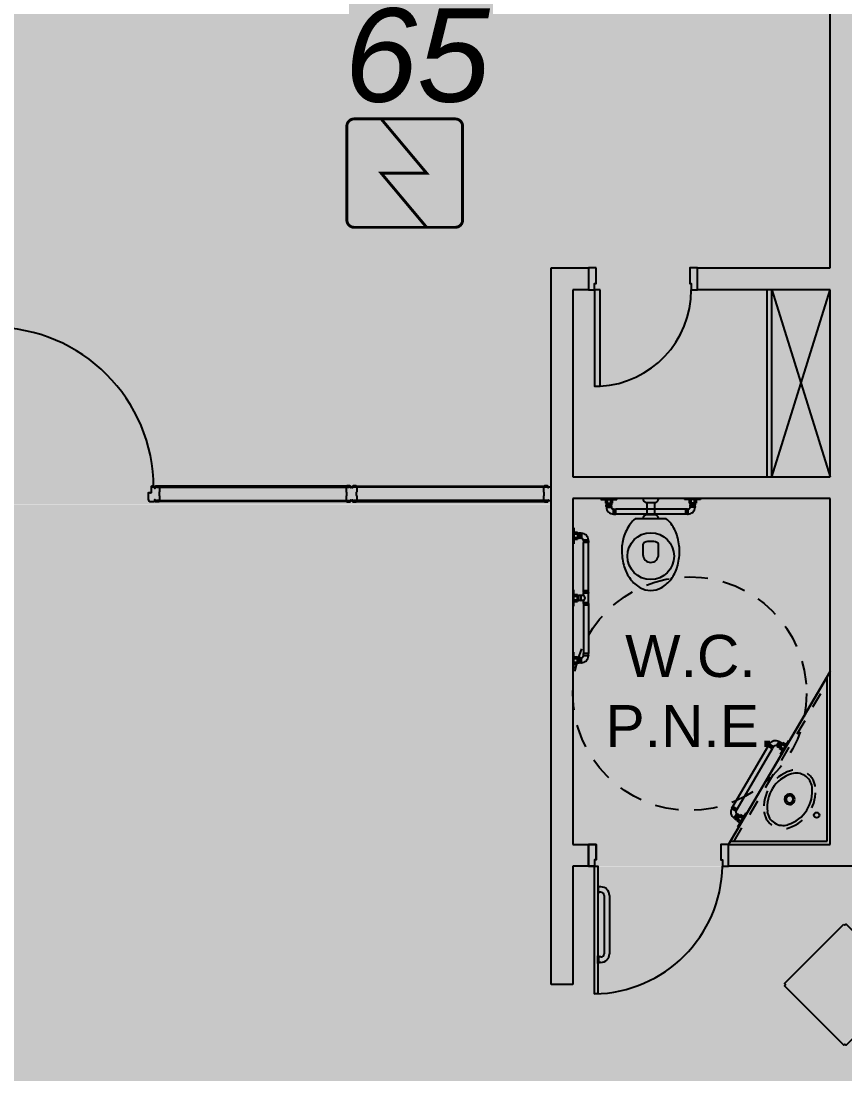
# Model space of a CAD drawing. Header units: metres. Extents: x -331 to 2982, y 362 to 2539.
# Drawn here: x 846.21 to 851.49, y 2226.24 to 2233 of the extents above; entities that cross this region are included whole.
import ezdxf

# ---------------------------------------------------------------- set-up
doc = ezdxf.new("R2010")
doc.units = ezdxf.units.M
doc.linetypes.add('DASHED', pattern=[0.75, 0.5, -0.25])
doc.layers.add('_corredores', color=251, linetype='Continuous', plot=False)
doc.layers.add('_salas', color=251, linetype='Continuous', plot=False)
for name, color, linetype in [('ALV', 251, 'Continuous'), ('CX', 251, 'Continuous'), ('DET. FUMAÇA', 1, 'Continuous'), ('Detector_antigo', 84, 'Continuous'), ('Est', 251, 'Continuous'), ('Mob', 251, 'Continuous'), ('Texto_Salas', 251, 'Continuous'), ('vid', 251, 'Continuous')]:
    doc.layers.add(name, color=color, linetype=linetype)
doc.styles.add('ARIAL', font='arial.ttf')
doc.styles.add('X3G_ENTITY_1416C41F', font='arial.ttf', dxfattribs={"height": 0.6})

# ---------------------------------------------------------------- blocks, each defined once
blk = doc.blocks.new('Detector de fumaça')
at = {"layer": 'DET. FUMAÇA', "linetype": 'Continuous', "lineweight": 15, "const_width": 0.0187}
blk.add_lwpolyline([(774.5995, 539.8158), (775.2491, 539.8158, -0.414214), (775.2958, 539.769), (775.2958, 539.1669, -0.414214), (775.2491, 539.1202), (774.5995, 539.1202, -0.414214), (774.5527, 539.1669), (774.5527, 539.769, -0.414214)], format="xyb", close=True, dxfattribs=at)
blk.add_lwpolyline([(774.773, 539.8158), (775.0645, 539.468), (774.773, 539.468), (775.0645, 539.1202)], dxfattribs=at)

msp = doc.modelspace()

# ---------------------------------------------------------------- hatches: boundary and pattern name
at = {"layer": '_corredores', "transparency": 33554508}
h = msp.add_hatch(color=256, dxfattribs=at)
h.dxf.hatch_style = 1
h.paths.add_polyline_path([(851.6107, 2224.5422), (870.3807, 2224.5422), (870.3807, 2226.378), (870.1907, 2226.378), (870.1907, 2226.575), (870.0047, 2226.7622), (866.3057, 2226.7629), (866.2901, 2226.7294), (866.1855, 2226.8115), (865.4241, 2227.5722), (863.9957, 2227.5722), (862.5673, 2227.5722), (861.7573, 2226.7629), (861.7217, 2226.7629), (861.7182, 2226.7621), (861.7047, 2226.7608), (861.6866, 2226.7608), (858.0924, 2226.7629), (857.7457, 2226.4163), (857.399, 2226.7629), (853.8058, 2226.7629), (853.7902, 2226.7294), (853.6855, 2226.8115), (852.9242, 2227.5722), (851.4957, 2227.5722), (849.7492, 2227.5722), (849.7492, 2226.8122), (849.6092, 2226.8122), (849.6092, 2229.8922), (844.8049, 2229.8922), (844.8049, 2226.8712), (844.8639, 2226.8122), (845.2457, 2227.1941), (845.6276, 2226.8122), (845.2457, 2226.4304), (844.8049, 2226.8712), (844.8049, 2226.7533), (844.8146, 2226.7629), (840.7083, 2226.7629), (840.3758, 2226.4304), (840.0432, 2226.7629), (836.4361, 2226.7629), (836.4205, 2226.7294), (836.3158, 2226.8115), (835.5545, 2227.5722), (834.126, 2227.5722), (832.6976, 2227.5722), (831.8877, 2226.7629), (831.8521, 2226.7629), (831.8485, 2226.7621), (831.835, 2226.7608), (831.817, 2226.7608), (828.2227, 2226.7629), (827.8761, 2226.4163), (827.5294, 2226.7629), (823.9356, 2226.7629), (823.92, 2226.7294), (823.8153, 2226.8115), (823.054, 2227.5722), (821.6255, 2227.5722), (820.1971, 2227.5722), (819.3872, 2226.7629), (819.3516, 2226.7629), (819.348, 2226.7621), (819.3345, 2226.7608), (819.3165, 2226.7608), (815.7223, 2226.7629), (815.3756, 2226.4163), (815.0289, 2226.7629), (811.4357, 2226.7629), (811.42, 2226.7294), (811.3154, 2226.8115), (810.554, 2227.5722), (809.1256, 2227.5722), (807.6972, 2227.5722), (806.8872, 2226.7629), (806.8517, 2226.7629), (806.8481, 2226.7621), (806.8346, 2226.7608), (806.8166, 2226.7608), (803.2223, 2226.7629), (802.8756, 2226.4163), (802.529, 2226.7629), (798.9357, 2226.7629), (798.92, 2226.7294), (798.8154, 2226.8115), (798.054, 2227.5722), (796.6256, 2227.5722), (795.1972, 2227.5722), (794.3872, 2226.7629), (794.3517, 2226.7629), (794.3481, 2226.7621), (794.3346, 2226.7608), (794.3166, 2226.7608), (790.7223, 2226.7629), (790.3756, 2226.4163), (790.029, 2226.7629), (786.4357, 2226.7629), (786.4201, 2226.7294), (786.3155, 2226.8115), (785.5541, 2227.5722), (784.1257, 2227.5722), (782.6973, 2227.5722), (781.8873, 2226.7629), (781.8517, 2226.7629), (781.8482, 2226.7621), (781.8347, 2226.7608), (781.8166, 2226.7608), (778.2224, 2226.7629), (777.8757, 2226.4163), (777.529, 2226.7629), (773.9358, 2226.7629), (773.9202, 2226.7294), (773.8155, 2226.8115), (773.0542, 2227.5722), (771.6257, 2227.5722), (770.1973, 2227.5722), (769.3874, 2226.763), (769.3518, 2226.7629), (769.3482, 2226.7621), (769.3347, 2226.7608), (769.3167, 2226.7608), (765.6167, 2226.7622), (765.4307, 2226.575), (765.4307, 2226.378), (765.2407, 2226.378), (765.2407, 2224.5422), (770.0857, 2224.5422), (770.0857, 2214.629), (770.2257, 2214.629), (770.2257, 2205.509), (767.3377, 2205.509), (767.3377, 2207.704), (766.2107, 2207.704), (766.2107, 2205.509), (751.1107, 2205.509), (751.1107, 2210.7407), (749.9107, 2210.7407), (749.9107, 2205.509), (746.0607, 2205.509), (746.0607, 2201.894), (748.4307, 2201.894), (748.4307, 2203.594), (748.0307, 2203.594), (748.0307, 2203.794), (754.4557, 2203.794), (754.4557, 2203.594), (754.1307, 2203.594), (754.1307, 2201.894), (754.4557, 2201.894), (754.4557, 2201.694), (754.4557, 2201.169), (757.9557, 2201.169), (757.9557, 2203.569), (757.9557, 2203.769), (768.0107, 2203.769), (768.0107, 2203.749), (768.8157, 2203.749), (768.8157, 2195.789), (767.9857, 2195.789), (767.9857, 2195.769), (762.3457, 2195.769), (761.0707, 2195.769), (761.0707, 2193.044), (754.1557, 2193.044), (752.4807, 2193.044), (752.4807, 2160.519), (752.4807, 2157.069), (754.0807, 2157.069), (754.0807, 2160.544), (753.9057, 2160.544), (753.9057, 2163.419), (754.1707, 2163.419), (754.1707, 2187.629), (760.8057, 2187.629), (760.8057, 2187.719), (773.0107, 2187.719), (775.8607, 2187.719), (782.7907, 2187.719), (782.7907, 2190.319), (775.8607, 2190.319), (772.9857, 2190.319), (772.9857, 2195.7895), (771.7557, 2195.789), (771.7557, 2203.744), (773.1207, 2203.744), (773.1207, 2203.829), (845.1407, 2203.829), (845.1407, 2195.819), (845.2607, 2195.819), (845.2607, 2190.319), (839.7607, 2190.319), (839.7607, 2188.494), (845.2607, 2188.494), (845.2607, 2187.569), (849.6607, 2187.569), (849.6607, 2185.094), (852.2607, 2185.094), (852.2607, 2183.894), (853.0607, 2183.894), (853.0607, 2176.889), (852.2607, 2176.889), (852.2607, 2175.254), (853.0607, 2175.254), (853.0607, 2168.394), (852.2607, 2168.394), (852.2607, 2166.994), (853.0607, 2166.994), (853.0607, 2159.489), (825.2607, 2159.489), (825.2607, 2158.669), (814.5607, 2158.669), (814.5607, 2159.469), (811.0307, 2159.469), (811.0307, 2158.069), (813.0807, 2158.069), (813.0807, 2157.769), (812.8807, 2157.769), (812.8807, 2156.869), (827.0807, 2156.869), (827.0807, 2158.069), (854.6607, 2158.069), (854.6607, 2183.8931), (855.7563, 2183.8931), (855.7563, 2184.6567), (854.6607, 2184.6567), (854.6607, 2186.7567), (855.7563, 2186.7567), (855.7563, 2187.519), (852.0107, 2187.519), (852.0107, 2187.719), (870.3207, 2187.719), (870.3207, 2195.769), (866.4107, 2195.769), (866.4107, 2195.7734), (852.4107, 2195.789), (852.4107, 2195.699), (852.4107, 2190.369), (849.5607, 2190.369), (849.5607, 2205.509), (845.0007, 2205.509), (845.0007, 2208.659), (849.5607, 2208.659), (849.5607, 2208.919), (849.5607, 2212.194), (852.2107, 2212.194), (852.2107, 2214.629), (851.6107, 2214.629)])
h.paths.add_polyline_path([(845.9311, 2221.6092), (845.4704, 2221.6092), (845.4704, 2222.0292), (843.9704, 2222.0292), (843.9704, 2221.6092), (843.9504, 2220.1092), (845.9304, 2220.1092), (845.9307, 2214.629), (846.0077, 2214.629), (846.0077, 2210.809), (843.8107, 2210.809), (843.8107, 2205.509), (835.0107, 2205.509), (835.0107, 2210.809), (833.8107, 2210.809), (833.8107, 2205.509), (825.0107, 2205.509), (825.0107, 2210.809), (823.8107, 2210.809), (823.8107, 2205.509), (815.0107, 2205.509), (815.0107, 2210.809), (813.8107, 2210.809), (813.8107, 2205.509), (805.0107, 2205.509), (805.0107, 2210.809), (803.8107, 2210.809), (803.8107, 2205.509), (795.0107, 2205.509), (795.0107, 2210.809), (793.8107, 2210.809), (793.8107, 2205.509), (785.0107, 2205.509), (785.0107, 2210.809), (783.8107, 2210.809), (783.8107, 2205.509), (775.0107, 2205.509), (775.0107, 2210.809), (773.9807, 2210.809), (773.9807, 2205.509), (773.1957, 2205.509), (773.1957, 2214.629), (773.1257, 2214.629), (773.1255, 2220.1092), (775.146, 2220.1092), (775.146, 2221.6092), (775.126, 2221.6092), (775.126, 2222.0292), (773.626, 2222.0292), (773.626, 2221.6092), (773.1657, 2221.6092), (773.1657, 2224.5422), (845.9307, 2224.5411)], flags=16)
h.paths.add_polyline_path([(851.4957, 2226.4304), (851.1139, 2226.8122), (851.4957, 2227.1941), (851.8776, 2226.8122)], flags=16)
h.paths.add_polyline_path([(834.5078, 2226.8122), (834.1259, 2226.4304), (833.7441, 2226.8122), (834.1259, 2227.1941)], flags=16)
h.paths.add_polyline_path([(863.6139, 2226.8122), (863.9957, 2227.1941), (864.3776, 2226.8122), (863.9957, 2226.4304)], flags=16)
h.paths.add_polyline_path([(822.0077, 2226.8122), (821.6259, 2226.4304), (821.244, 2226.8122), (821.6259, 2227.1941)], flags=16)
h.paths.add_polyline_path([(864.3888, 2190.5558), (864.5511, 2190.6336), (864.7117, 2190.3499), (866.0128, 2191.2481, -0.431733), (866.332, 2192.3907), (865.5977, 2193.7897), (865.2797, 2193.5894), (865.1721, 2193.7338, -2.788173)], flags=16)
h.paths.add_polyline_path([(809.5076, 2226.8122), (809.1257, 2226.4304), (808.7439, 2226.8122), (809.1257, 2227.1941)], flags=16)
h.paths.add_polyline_path([(797.0076, 2226.8122), (796.6257, 2226.4304), (796.2439, 2226.8122), (796.6257, 2227.1941)], flags=16)
h.paths.add_polyline_path([(784.5075, 2226.8122), (784.1256, 2226.4304), (783.7438, 2226.8122), (784.1256, 2227.1941)], flags=16)
h.paths.add_polyline_path([(772.0076, 2226.8122), (771.6257, 2226.4304), (771.2439, 2226.8122), (771.6257, 2227.1941)], flags=16)
h.paths.add_polyline_path([(767.5572, 2193.9219), (767.4098, 2193.8186), (767.2047, 2194.063), (766.3102, 2193.1685, -0.414214), (766.3102, 2192.3695), (767.2047, 2191.475), (767.4098, 2191.7194), (767.5572, 2191.6161, -3.171595)], flags=16)
at = {"layer": '_salas', "transparency": 33554559}
h = msp.add_hatch(color=256, dxfattribs=at)
h.dxf.hatch_style = 1
h.paths.add_polyline_path([(870.379, 2237.7293), (851.629, 2237.7293), (851.629, 2239.2843), (851.299, 2239.2843), (851.299, 2237.7293), (840.564, 2237.7293), (840.564, 2239.2843), (840.234, 2239.2843), (840.234, 2237.7293), (765.239, 2237.7293), (765.239, 2226.3801), (765.429, 2226.3801), (765.429, 2226.5771), (765.615, 2226.7643), (769.3501, 2226.765), (769.3826, 2226.773), (769.4342, 2226.8136), (770.1916, 2227.5703), (770.2047, 2227.5834), (770.229, 2227.5743), (771.624, 2227.5743), (773.0191, 2227.5743), (773.0434, 2227.5834), (773.0565, 2227.5703), (773.8138, 2226.8136), (773.8655, 2226.773), (773.898, 2226.765), (777.5273, 2226.765), (777.8669, 2226.4254), (777.874, 2226.4325), (778.2207, 2226.765), (781.85, 2226.765), (781.8825, 2226.773), (781.9342, 2226.8136), (782.6915, 2227.5703), (782.7046, 2227.5834), (782.7289, 2227.5743), (784.124, 2227.5743), (785.519, 2227.5743), (785.5433, 2227.5834), (785.5564, 2227.5703), (786.3138, 2226.8136), (786.3654, 2226.773), (786.3979, 2226.765), (790.0273, 2226.765), (790.3669, 2226.4254), (790.3739, 2226.4325), (790.7206, 2226.765), (794.3499, 2226.765), (794.3824, 2226.773), (794.4341, 2226.8136), (795.1914, 2227.5703), (795.2045, 2227.5834), (795.2289, 2227.5743), (796.6239, 2227.5743), (798.0189, 2227.5743), (798.0433, 2227.5834), (798.0564, 2227.5703), (798.8137, 2226.8136), (798.8654, 2226.773), (798.8979, 2226.765), (802.5273, 2226.765), (802.8669, 2226.4254), (802.8739, 2226.4325), (803.2206, 2226.765), (806.8499, 2226.765), (806.8824, 2226.773), (806.9341, 2226.8136), (807.6914, 2227.5703), (807.7045, 2227.5834), (807.7289, 2227.5743), (809.1239, 2227.5743), (810.5189, 2227.5743), (810.5433, 2227.5834), (810.5564, 2227.5703), (811.3137, 2226.8136), (811.3654, 2226.773), (811.3979, 2226.765), (815.0272, 2226.765), (815.3668, 2226.4254), (815.3739, 2226.4325), (815.7205, 2226.765), (819.3499, 2226.765), (819.3824, 2226.773), (819.434, 2226.8136), (820.1914, 2227.5703), (820.2045, 2227.5834), (820.2288, 2227.5743), (821.6238, 2227.5743), (823.0189, 2227.5743), (823.0432, 2227.5834), (823.0563, 2227.5703), (823.8136, 2226.8136), (823.8653, 2226.773), (823.8978, 2226.765), (827.5277, 2226.765), (827.8673, 2226.4254), (827.8743, 2226.4325), (828.221, 2226.765), (831.8504, 2226.765), (831.8828, 2226.773), (831.9345, 2226.8136), (832.6919, 2227.5703), (832.7049, 2227.5834), (832.7293, 2227.5743), (834.1243, 2227.5743), (835.5193, 2227.5743), (835.5437, 2227.5834), (835.5568, 2227.5703), (836.3141, 2226.8136), (836.3658, 2226.773), (836.3983, 2226.765), (840.0415, 2226.765), (840.3741, 2226.4325), (840.7066, 2226.765), (844.8032, 2226.765), (844.8032, 2229.8943), (849.6075, 2229.8943), (849.6075, 2226.8143), (849.7475, 2226.8143), (849.7475, 2227.5743), (851.494, 2227.5743), (852.8891, 2227.5743), (852.9134, 2227.5834), (852.9265, 2227.5703), (853.6838, 2226.8136), (853.7355, 2226.773), (853.768, 2226.765), (857.3973, 2226.765), (857.7369, 2226.4254), (857.744, 2226.4325), (858.0907, 2226.765), (861.72, 2226.765), (861.7525, 2226.773), (861.8042, 2226.8136), (862.5615, 2227.5703), (862.5746, 2227.5834), (862.5989, 2227.5743), (863.994, 2227.5743), (865.389, 2227.5743), (865.4133, 2227.5834), (865.4264, 2227.5703), (866.1838, 2226.8136), (866.2354, 2226.773), (866.2679, 2226.765), (870.003, 2226.7643), (870.189, 2226.5771), (870.189, 2226.3801), (870.379, 2226.3801)])
h = msp.add_hatch(color=256, dxfattribs=at)
h.dxf.hatch_style = 1
h.paths.add_polyline_path([(834.1242, 2227.1962), (833.7424, 2226.8143), (834.1242, 2226.4325), (834.506, 2226.8143)])
h.paths.add_polyline_path([(845.6258, 2226.8143), (845.244, 2227.1962), (844.8622, 2226.8143), (845.244, 2226.4325)])
h.paths.add_polyline_path([(851.8758, 2226.8143), (851.494, 2227.1962), (851.1122, 2226.8143), (851.494, 2226.4325)])
h.paths.add_polyline_path([(864.3758, 2226.8143), (863.994, 2227.1962), (863.6122, 2226.8143), (863.994, 2226.4325)])

# ---------------------------------------------------------------- linework, layer by layer
at = {"layer": 'ALV', "color": 251}
for p, q in [((851.399, 2231.4143), (851.399, 2235.1133)), ((849.6075, 2226.8143), (849.6075, 2231.4143)), ((849.6075, 2231.4143), (849.6075, 2231.4143)), ((849.6075, 2231.4143), (849.8475, 2231.4143)), ((849.8475, 2231.4143), (849.8475, 2231.2743)), ((850.5475, 2231.2743), (850.5475, 2231.4143)), ((850.5475, 2231.4143), (851.399, 2231.4143)), ((849.8475, 2231.2743), (849.7475, 2231.2743)), ((849.7475, 2231.2743), (849.7475, 2230.0743)), ((851.399, 2231.2743), (850.5475, 2231.2743)), ((851.399, 2230.0743), (851.399, 2231.2743)), ((849.7475, 2230.0743), (851.399, 2230.0743)), ((851.399, 2229.9343), (849.7475, 2229.9343)), ((849.7475, 2229.9343), (849.7475, 2227.7143)), ((851.399, 2227.7143), (851.399, 2229.9343)), ((849.7475, 2227.7143), (849.8475, 2227.7143)), ((849.8475, 2227.7143), (849.8475, 2227.5743)), ((850.7475, 2227.5743), (850.7475, 2227.7143)), ((850.7475, 2227.7143), (851.399, 2227.7143)), ((849.8475, 2227.5743), (849.7475, 2227.5743)), ((849.7475, 2227.5743), (849.7475, 2226.8143)), ((851.589, 2227.5743), (850.7475, 2227.5743)), ((849.7475, 2226.8143), (849.6075, 2226.8143))]:
    msp.add_line(p, q, dxfattribs=at)
at = {"layer": 'CX', "color": 251}
for p, q in [((850.994, 2230.0743), (850.994, 2231.2743)), ((851.024, 2230.0743), (851.024, 2231.2743)), ((849.9275, 2227.4418), (849.9125, 2227.4418)), ((849.9275, 2227.4068), (849.9125, 2227.4068)), ((849.9475, 2227.3868), (849.9475, 2227.0118)), ((849.9825, 2227.3868), (849.9825, 2227.0118)), ((849.9275, 2226.9918), (849.9125, 2226.9918)), ((849.9275, 2226.9568), (849.9125, 2226.9568))]:
    msp.add_line(p, q, dxfattribs=at)
for points in [[(849.8975, 2231.4143), (849.8475, 2231.4143), (849.8475, 2231.2743), (849.8875, 2231.2743), (849.8875, 2231.3143), (849.8975, 2231.3143)], [(850.5475, 2231.4143), (850.4975, 2231.4143), (850.4975, 2231.3143), (850.5075, 2231.3143), (850.5075, 2231.2743), (850.5475, 2231.2743)], [(849.9225, 2231.2743), (849.8875, 2231.2743), (849.8875, 2230.6553), (849.9225, 2230.6553)], [(849.8475, 2227.7143), (849.8975, 2227.7143), (849.8975, 2227.6143), (849.8875, 2227.6143), (849.8875, 2227.5743), (849.8475, 2227.5743)], [(850.7475, 2227.7143), (850.6975, 2227.7143), (850.6975, 2227.6143), (850.7075, 2227.6143), (850.7075, 2227.5743), (850.7475, 2227.5743)], [(849.8875, 2227.5743), (849.9075, 2227.5743), (849.9075, 2226.7543), (849.8875, 2226.7543)], [(849.9125, 2227.4493), (849.9075, 2227.4493), (849.9075, 2227.3993), (849.9125, 2227.3993)], [(849.9125, 2226.9493), (849.9075, 2226.9493), (849.9075, 2226.9993), (849.9125, 2226.9993)]]:
    msp.add_lwpolyline(points, close=True, dxfattribs=at)
for points in [[(847.0647, 2229.92), (847.0647, 2229.9275), (847.0634, 2229.9275), (847.0634, 2229.918, -0.422579), (847.0587, 2229.9129), (847.0402, 2229.9129, -0.414214), (847.0236, 2229.9294), (847.0236, 2229.9709, -0.414214), (847.0256, 2229.9729), (847.0331, 2229.9729), (847.0316, 2229.9706), (847.0376, 2229.9706), (847.0361, 2229.9729), (847.0436, 2229.9729), (847.0436, 2230.0129, -0.414214), (847.0456, 2230.0149), (847.0584, 2230.0149, -0.414214), (847.0634, 2230.01), (847.0634, 2229.9995), (847.0647, 2229.9995), (847.0647, 2230.0087, -0.439162), (847.0707, 2230.0153), (847.0887, 2230.0153, -0.414214), (847.0897, 2230.0143), (847.0897, 2230.0138), (847.0747, 2230.0138), (847.0747, 2230.0065), (847.0895, 2230.0065, -0.322891), (847.0952, 2230.0013), (847.0952, 2229.981, -0.13729), (847.0944, 2229.9784), (847.0929, 2229.9758, 0.13729), (847.0921, 2229.9732), (847.0921, 2229.9643), (847.0921, 2229.9555, 0.13729), (847.0929, 2229.9529), (847.0944, 2229.9503, -0.13729), (847.0952, 2229.9477), (847.0952, 2229.9273, -0.322891), (847.0895, 2229.9221), (847.0747, 2229.9221), (847.0747, 2229.9148), (847.0897, 2229.9148), (847.0897, 2229.9143, -0.414214), (847.0887, 2229.9133), (847.0707, 2229.9133, -0.439162)], [(848.3291, 2230.0063), (848.3251, 2230.0063, 0.414214), (848.3221, 2230.0033), (848.3221, 2230.0087, 0.439162), (848.3161, 2230.0153), (848.2981, 2230.0153, 0.414214), (848.2971, 2230.0143), (848.2971, 2230.0138), (848.3121, 2230.0138), (848.3121, 2230.0065), (848.2973, 2230.0065, 0.322891), (848.2916, 2230.0013), (848.2916, 2229.981, 0.13729), (848.2923, 2229.9784), (848.2939, 2229.9758, -0.13729), (848.2946, 2229.9732), (848.2946, 2229.9643), (848.2946, 2229.9555, -0.13729), (848.2939, 2229.9529), (848.2923, 2229.9503, 0.13729), (848.2916, 2229.9477), (848.2916, 2229.9273, 0.322891), (848.2973, 2229.9221), (848.3121, 2229.9221), (848.3121, 2229.9148), (848.2971, 2229.9148), (848.2971, 2229.9143, 0.414214), (848.2981, 2229.9133), (848.3161, 2229.9133, 0.439162), (848.3221, 2229.92), (848.3221, 2229.9253, 0.414214), (848.3251, 2229.9223), (848.3291, 2229.9223, 0.414214), (848.3321, 2229.9253), (848.3321, 2229.92, 0.439162), (848.3381, 2229.9133), (848.3561, 2229.9133, 0.414214), (848.3571, 2229.9143), (848.3571, 2229.9148), (848.3421, 2229.9148), (848.3421, 2229.9221), (848.3569, 2229.9221, 0.322891), (848.3626, 2229.9273), (848.3626, 2229.9477, 0.13729), (848.3618, 2229.9503), (848.3603, 2229.9529, -0.13729), (848.3595, 2229.9555), (848.3595, 2229.9643), (848.3595, 2229.9732, -0.13729), (848.3603, 2229.9758), (848.3618, 2229.9784, 0.13729), (848.3626, 2229.981), (848.3626, 2230.0013, 0.322891), (848.3569, 2230.0065), (848.3421, 2230.0065), (848.3421, 2230.0138), (848.3571, 2230.0138), (848.3571, 2230.0143, 0.414214), (848.3561, 2230.0153), (848.3381, 2230.0153, 0.439162), (848.3321, 2230.0087), (848.3321, 2230.0033, 0.414214)], [(849.6075, 2230.0063), (849.5925, 2230.0063, 0.414214), (849.5895, 2230.0033), (849.5895, 2230.0087, 0.439162), (849.5835, 2230.0153), (849.5655, 2230.0153, 0.414214), (849.5645, 2230.0143), (849.5645, 2230.0138), (849.5795, 2230.0138), (849.5795, 2230.0065), (849.5647, 2230.0065, 0.322891), (849.559, 2230.0013), (849.559, 2229.981, 0.13729), (849.5597, 2229.9784), (849.5613, 2229.9758, -0.13729), (849.5621, 2229.9732), (849.5621, 2229.9643), (849.5621, 2229.9555, -0.13729), (849.5613, 2229.9529), (849.5597, 2229.9503, 0.13729), (849.559, 2229.9477), (849.559, 2229.9273, 0.322891), (849.5647, 2229.9221), (849.5795, 2229.9221), (849.5795, 2229.9148), (849.5645, 2229.9148), (849.5645, 2229.9143, 0.414214), (849.5655, 2229.9133), (849.5835, 2229.9133, 0.439162), (849.5895, 2229.92), (849.5895, 2229.9253, 0.414214), (849.5925, 2229.9223), (849.6075, 2229.9223)]]:
    msp.add_lwpolyline(points, format="xyb", close=True, dxfattribs=at)
msp.add_lwpolyline([(849.8975, 2227.6143), (849.8975, 2227.7143), (849.8475, 2227.7143), (849.8475, 2227.5743), (849.8875, 2227.5743)], dxfattribs=at)
for centre, radius, start, end in [((849.8875, 2231.2743), 0.62, 273.23616, 0), ((846.0266, 2230.0026), 1.03, 0, 90), ((849.8715, 2227.5903), 0.8361, 271.09311, 358.90689), ((849.9275, 2227.3868), 0.055, 0, 90), ((849.9275, 2227.3868), 0.02, 0, 90), ((849.9275, 2227.0118), 0.055, 270, 0), ((849.9275, 2227.0118), 0.02, 270, 0)]:
    msp.add_arc(centre, radius, start, end, dxfattribs=at)
at = {"layer": 'Est', "color": 251}
msp.add_lwpolyline([(851.4869, 2227.2032), (851.494, 2227.1962), (851.5011, 2227.2032), (851.8829, 2226.8214), (851.8758, 2226.8143), (851.8829, 2226.8073), (851.5011, 2226.4254), (851.494, 2226.4325), (851.4869, 2226.4254), (851.1051, 2226.8073), (851.1122, 2226.8143), (851.1051, 2226.8214)], close=True, dxfattribs=at)
at = {"layer": 'Mob', "color": 251}
for p, q in [((851.024, 2230.0743), (851.399, 2231.2743)), ((851.024, 2231.2743), (851.399, 2230.0743)), ((849.9272, 2229.9343), (849.9272, 2229.9283)), ((849.9272, 2229.9283), (850.0302, 2229.9283)), ((849.9568, 2229.9283), (849.9568, 2229.9043)), ((849.9678, 2229.9283), (849.9678, 2229.9043)), ((849.9896, 2229.9283), (849.9896, 2229.9043)), ((850.0006, 2229.9283), (850.0006, 2229.9043)), ((850.0302, 2229.9343), (850.0302, 2229.9283)), ((850.4648, 2229.9343), (850.4648, 2229.9283)), ((850.5678, 2229.9283), (850.4648, 2229.9283)), ((850.4944, 2229.9283), (850.4944, 2229.9043)), ((850.5054, 2229.9283), (850.5054, 2229.9043)), ((850.5272, 2229.9283), (850.5272, 2229.9043)), ((850.5382, 2229.9283), (850.5382, 2229.9043)), ((850.5678, 2229.9343), (850.5678, 2229.9283)), ((849.9568, 2229.9043), (850.0006, 2229.9043)), ((849.9621, 2229.8823), (849.9621, 2229.8943)), ((849.9621, 2229.8943), (849.9952, 2229.8943)), ((849.9621, 2229.8823), (849.9628, 2229.8798)), ((849.9952, 2229.8823), (849.9621, 2229.8823)), ((849.9628, 2229.9043), (849.9628, 2229.8943)), ((849.9628, 2229.8798), (849.9946, 2229.8798)), ((849.9946, 2229.9043), (849.9946, 2229.8943)), ((849.9952, 2229.8823), (849.9946, 2229.8798)), ((849.9952, 2229.8823), (849.9952, 2229.8943)), ((850.0107, 2229.8669), (850.0081, 2229.8662)), ((850.0081, 2229.8344), (850.0081, 2229.8662)), ((850.0107, 2229.8669), (850.0227, 2229.8669)), ((850.0107, 2229.8669), (850.0107, 2229.8338)), ((850.0227, 2229.8338), (850.0227, 2229.8669)), ((850.4723, 2229.8662), (850.0227, 2229.8662)), ((850.2225, 2229.9093), (850.2225, 2229.8293)), ((850.2725, 2229.9093), (850.2725, 2229.8293)), ((850.4843, 2229.8669), (850.4723, 2229.8669)), ((850.4723, 2229.8338), (850.4723, 2229.8669)), ((850.4843, 2229.8669), (850.4869, 2229.8662)), ((850.4843, 2229.8669), (850.4843, 2229.8338)), ((850.4869, 2229.8344), (850.4869, 2229.8662)), ((850.5382, 2229.9043), (850.4944, 2229.9043)), ((850.5329, 2229.8943), (850.4998, 2229.8943)), ((850.4998, 2229.8823), (850.4998, 2229.8943)), ((850.4998, 2229.8823), (850.5004, 2229.8798)), ((850.4998, 2229.8823), (850.5329, 2229.8823)), ((850.5322, 2229.8798), (850.5004, 2229.8798)), ((850.5005, 2229.9043), (850.5005, 2229.8943)), ((850.5322, 2229.9043), (850.5322, 2229.8943)), ((850.5329, 2229.8823), (850.5322, 2229.8798)), ((850.5329, 2229.8823), (850.5329, 2229.8943)), ((850.0107, 2229.8338), (850.0081, 2229.8344)), ((850.0107, 2229.8338), (850.0227, 2229.8338)), ((850.4723, 2229.8344), (850.0227, 2229.8344)), ((850.4843, 2229.8338), (850.4723, 2229.8338)), ((850.4843, 2229.8338), (850.4869, 2229.8344)), ((849.7475, 2229.7473), (849.7535, 2229.7473)), ((849.7535, 2229.7473), (849.7535, 2229.6443)), ((849.7535, 2229.7177), (849.7775, 2229.7177)), ((849.7775, 2229.7177), (849.7775, 2229.6739)), ((849.7535, 2229.7068), (849.7775, 2229.7068)), ((849.7535, 2229.6849), (849.7775, 2229.6849)), ((849.7535, 2229.6739), (849.7775, 2229.6739)), ((849.7775, 2229.7117), (849.7875, 2229.7117)), ((849.7775, 2229.68), (849.7875, 2229.68)), ((849.7875, 2229.7124), (849.7875, 2229.6793)), ((849.7995, 2229.7124), (849.7875, 2229.7124)), ((849.7995, 2229.6793), (849.7875, 2229.6793)), ((849.7995, 2229.7124), (849.8021, 2229.7117)), ((849.7995, 2229.6793), (849.7995, 2229.7124)), ((849.7995, 2229.6793), (849.8021, 2229.68)), ((849.8021, 2229.7117), (849.8021, 2229.68)), ((849.815, 2229.6638), (849.8156, 2229.6664)), ((849.815, 2229.6638), (849.815, 2229.6518)), ((849.815, 2229.6638), (849.8481, 2229.6638)), ((849.8481, 2229.6518), (849.815, 2229.6518)), ((849.8474, 2229.6664), (849.8156, 2229.6664)), ((849.8156, 2229.3423), (849.8156, 2229.6518)), ((849.8481, 2229.6638), (849.8474, 2229.6664)), ((849.8474, 2229.3423), (849.8474, 2229.6518)), ((849.8481, 2229.6638), (849.8481, 2229.6518)), ((849.7475, 2229.6443), (849.7535, 2229.6443)), ((849.7475, 2229.3473), (849.7535, 2229.3473)), ((849.7535, 2229.2443), (849.7535, 2229.3473)), ((849.7535, 2229.3177), (849.7775, 2229.3177)), ((849.7775, 2229.2739), (849.7775, 2229.3177)), ((849.7775, 2229.3117), (849.7865, 2229.3117)), ((849.7865, 2229.2793), (849.7865, 2229.3124)), ((849.7985, 2229.3124), (849.7865, 2229.3124)), ((849.7985, 2229.3124), (849.7985, 2229.2793)), ((849.7985, 2229.3124), (849.801, 2229.3117)), ((849.8156, 2229.3117), (849.801, 2229.3117)), ((849.801, 2229.2799), (849.801, 2229.3117)), ((849.8149, 2229.3303), (849.8149, 2229.3423)), ((849.8481, 2229.3423), (849.8149, 2229.3423)), ((849.8149, 2229.3303), (849.8156, 2229.3278)), ((849.8149, 2229.3303), (849.8481, 2229.3303)), ((849.8156, 2229.3117), (849.8156, 2229.3278)), ((849.8474, 2229.3278), (849.8156, 2229.3278)), ((849.848, 2229.3303), (849.8474, 2229.3278)), ((849.8474, 2229.2639), (849.8474, 2229.3278)), ((849.8481, 2229.3303), (849.8481, 2229.3423)), ((849.7475, 2229.2443), (849.7535, 2229.2443)), ((849.7535, 2229.3068), (849.7775, 2229.3068)), ((849.7535, 2229.2849), (849.7775, 2229.2849)), ((849.7535, 2229.2739), (849.7775, 2229.2739)), ((849.7775, 2229.28), (849.7865, 2229.28)), ((849.7985, 2229.2793), (849.7865, 2229.2793)), ((849.7985, 2229.2793), (849.801, 2229.2799)), ((849.8156, 2229.2799), (849.801, 2229.2799)), ((849.8149, 2229.2613), (849.8156, 2229.2639)), ((849.8149, 2229.2613), (849.8149, 2229.2493)), ((849.8149, 2229.2613), (849.8481, 2229.2613)), ((849.8481, 2229.2493), (849.8149, 2229.2493)), ((849.8156, 2229.2639), (849.8156, 2229.2799)), ((849.8474, 2229.2639), (849.8156, 2229.2639)), ((849.8156, 2229.2493), (849.8156, 2228.9398)), ((849.8481, 2229.2613), (849.8474, 2229.2639)), ((849.8474, 2229.2493), (849.8474, 2228.9398)), ((849.8481, 2229.2613), (849.8481, 2229.2493)), ((849.7475, 2228.9473), (849.7535, 2228.9473)), ((849.7535, 2228.8443), (849.7535, 2228.9473)), ((849.7535, 2228.9177), (849.7775, 2228.9177)), ((849.7535, 2228.9068), (849.7775, 2228.9068)), ((849.7775, 2228.8739), (849.7775, 2228.9177)), ((849.7775, 2228.9117), (849.7875, 2228.9117)), ((849.7995, 2228.9124), (849.7875, 2228.9124)), ((849.7875, 2228.8793), (849.7875, 2228.9124)), ((849.7995, 2228.9124), (849.8021, 2228.9117)), ((849.7995, 2228.9124), (849.7995, 2228.8793)), ((849.8021, 2228.8799), (849.8021, 2228.9117)), ((849.815, 2228.9278), (849.815, 2228.9398)), ((849.8481, 2228.9398), (849.815, 2228.9398)), ((849.815, 2228.9278), (849.8156, 2228.9253)), ((849.815, 2228.9278), (849.8481, 2228.9278)), ((849.8474, 2228.9253), (849.8156, 2228.9253)), ((849.8481, 2228.9278), (849.8474, 2228.9253)), ((849.8481, 2228.9278), (849.8481, 2228.9398)), ((849.7475, 2228.8443), (849.7535, 2228.8443)), ((849.7535, 2228.8849), (849.7775, 2228.8849)), ((849.7535, 2228.8739), (849.7775, 2228.8739)), ((849.7775, 2228.8799), (849.7875, 2228.8799)), ((849.7995, 2228.8793), (849.7875, 2228.8793)), ((849.7995, 2228.8793), (849.8021, 2228.8799)), ((850.7475, 2227.7143), (851.399, 2228.8243)), ((851.399, 2228.8243), (850.7475, 2227.7143)), ((851.379, 2228.7902), (850.7592, 2227.7343)), ((851.379, 2227.7343), (851.379, 2228.7902)), ((851.0714, 2228.3739), (851.0553, 2228.3465)), ((851.0572, 2228.3447), (851.0739, 2228.3732)), ((851.0843, 2228.3671), (851.0675, 2228.3386)), ((851.0739, 2228.3732), (851.0714, 2228.3739)), ((851.0956, 2228.3666), (851.0734, 2228.3289)), ((851.0739, 2228.3732), (851.0843, 2228.3671)), ((851.1313, 2228.38), (851.0791, 2228.2912)), ((851.0925, 2228.3615), (851.0839, 2228.3665)), ((851.1163, 2228.3545), (851.0956, 2228.3666)), ((851.1365, 2228.377), (851.1313, 2228.38)), ((850.7744, 2227.9574), (851.002, 2228.3452)), ((850.8018, 2227.9414), (851.0294, 2228.3291)), ((851.0075, 2228.3559), (851.0014, 2228.3456)), ((851.0014, 2228.3456), (851.0299, 2228.3288)), ((851.0075, 2228.3559), (851.0093, 2228.3578)), ((851.036, 2228.3391), (851.0075, 2228.3559)), ((851.0093, 2228.3578), (851.0367, 2228.3417)), ((851.036, 2228.3391), (851.0299, 2228.3288)), ((851.036, 2228.3391), (851.0367, 2228.3417)), ((851.0572, 2228.3447), (851.0553, 2228.3465)), ((851.0572, 2228.3447), (851.0675, 2228.3386)), ((851.0765, 2228.3341), (851.0678, 2228.3392)), ((851.0941, 2228.3168), (851.0734, 2228.3289)), ((851.0997, 2228.3262), (851.079, 2228.3383)), ((851.1107, 2228.3451), (851.09, 2228.3572)), ((851.0843, 2228.2882), (851.0791, 2228.2912)), ((850.7677, 2227.9474), (850.7738, 2227.9578)), ((850.7738, 2227.9578), (850.8023, 2227.941)), ((850.7677, 2227.9474), (850.767, 2227.9449)), ((850.767, 2227.9449), (850.7944, 2227.9288)), ((850.7963, 2227.9307), (850.7677, 2227.9474)), ((850.7832, 2227.8829), (850.7992, 2227.9102)), ((850.8018, 2227.9095), (850.785, 2227.881)), ((850.7963, 2227.9307), (850.7944, 2227.9288)), ((850.7954, 2227.8749), (850.8121, 2227.9035)), ((850.7963, 2227.9307), (850.8023, 2227.941)), ((850.8018, 2227.9095), (850.7992, 2227.9102)), ((850.8013, 2227.8653), (850.8235, 2227.903)), ((850.8018, 2227.9095), (850.8121, 2227.9035)), ((850.807, 2227.8276), (850.8591, 2227.9164)), ((850.8204, 2227.8978), (850.8118, 2227.9029)), ((850.8386, 2227.8814), (850.8179, 2227.8936)), ((850.8441, 2227.8908), (850.8235, 2227.903)), ((850.8643, 2227.9134), (850.8591, 2227.9164)), ((850.785, 2227.881), (850.7832, 2227.8829)), ((850.785, 2227.881), (850.7954, 2227.8749)), ((850.8043, 2227.8704), (850.7957, 2227.8755)), ((850.822, 2227.8531), (850.8013, 2227.8653)), ((850.8275, 2227.8625), (850.8068, 2227.8747)), ((850.8122, 2227.8245), (850.807, 2227.8276)), ((850.7592, 2227.7343), (851.379, 2227.7343))]:
    msp.add_line(p, q, dxfattribs=at)
at = {"layer": 'Mob', "color": 251, "linetype": 'DASHED', "ltscale": 0.05}
msp.add_line((850.7824, 2227.7343), (851.379, 2228.7507), dxfattribs=at)
at = {"layer": 'Mob', "color": 251}
for points in [[(850.1975, 2229.9343, 0.414214), (850.2225, 2229.9093), (850.2725, 2229.9093, 0.414483), (850.2975, 2229.9343)], [(850.2975, 2229.8043, 0.414483), (850.2725, 2229.8293), (850.2225, 2229.8293, 0.414214), (850.1975, 2229.8043)]]:
    msp.add_lwpolyline(points, format="xyb", dxfattribs=at)
for points in [[(850.3473, 2229.8043), (850.1477, 2229.8043, 0.056984), (850.1167, 2229.7711, 0.085116), (850.0732, 2229.6849, 0.090221), (850.0625, 2229.5943, 0.074494), (850.0773, 2229.4956, 0.085116), (850.1167, 2229.4175, 0.106255), (850.1798, 2229.362, 0.128271), (850.2475, 2229.3443, 0.128271), (850.3152, 2229.362, 0.106255), (850.3783, 2229.4175, 0.085116), (850.4177, 2229.4956, 0.074494), (850.4325, 2229.5943, 0.074494), (850.4177, 2229.693, 0.085116), (850.3783, 2229.7711, 0.056984)], [(850.2975, 2229.6389, 0.326276), (850.2871, 2229.6532, 0.155871), (850.2079, 2229.6532, 0.326276), (850.1975, 2229.6389), (850.1975, 2229.5743, 1), (850.2975, 2229.5743)]]:
    msp.add_lwpolyline(points, format="xyb", close=True, dxfattribs=at)
for centre, radius in [((850.2475, 2229.5643), 0.15), ((851.3129, 2227.902), 0.0175)]:
    msp.add_circle(centre, radius, dxfattribs=at)
at = {"layer": 'Mob', "color": 251, "linetype": 'DASHED', "ltscale": 0.3}
msp.add_circle((850.4975, 2228.6823), 0.75, dxfattribs=at)
at = {"layer": 'Mob', "color": 251}
for centre, radius, start, end in [((850.0081, 2229.8798), 0.0453, 179.99797, 270.00203), ((850.0081, 2229.8798), 0.0136, 179.52632, 270), ((850.4869, 2229.8798), 0.0136, 270, 0.47368), ((850.4869, 2229.8798), 0.0453, 269.99797, 0.00203), ((849.8021, 2229.6664), 0.0136, 0, 90.47368), ((849.8021, 2229.6664), 0.0453, 359.99797, 90.00203), ((849.809, 2229.2958), 0.0172, 292.61986, 67.38014), ((849.8021, 2228.9253), 0.0136, 269.52632, 0), ((849.8021, 2228.9253), 0.0453, 269.99797, 0.00203), ((851.0484, 2228.3348), 0.0453, 59.58772, 149.59177), ((851.0484, 2228.3348), 0.0136, 59.11606, 149.58974), ((851.2196, 2227.9526), 0.2253, 107.89938, 186.88668), ((851.1817, 2228.0703), 0.1017, 6.93595, 107.94909), ((851.1392, 2228.004), 0.0336, 357.39832, 237.3987), ((851.1392, 2228.004), 0.0227, 327.3987, 147.3987), ((851.0589, 2228.0554), 0.2254, 287.905, 6.9318), ((851.1392, 2228.004), 0.0227, 147.3987, 327.3987), ((851.1392, 2228.004), 0.0336, 237.3987, 357.39832), ((850.8061, 2227.922), 0.0453, 149.58772, 239.59177), ((850.8061, 2227.922), 0.0136, 149.58974, 240.06343), ((851.0968, 2227.9376), 0.1017, 186.80203, 287.96997)]:
    msp.add_arc(centre, radius, start, end, dxfattribs=at)
at = {"layer": 'Mob', "color": 251, "linetype": 'DASHED', "ltscale": 0.05}
for centre, radius, start, end in [((851.2196, 2227.9526), 0.2465, 107.90504, 186.89242), ((851.1817, 2228.0703), 0.1229, 6.93389, 107.94674), ((851.0589, 2228.0554), 0.2465, 287.90498, 6.9338), ((851.0968, 2227.9376), 0.1228, 186.82719, 287.97015)]:
    msp.add_arc(centre, radius, start, end, dxfattribs=at)
at = {"layer": 'vid', "color": 251}
for p, q in [((848.3121, 2230.0138), (847.0746, 2230.0138)), ((847.0746, 2230.0078), (848.3121, 2230.0078)), ((848.3421, 2230.0138), (849.5795, 2230.0138)), ((849.5795, 2230.0078), (848.3421, 2230.0078)), ((849.5795, 2230.0138), (849.5795, 2230.0078)), ((847.0746, 2229.9208), (848.3121, 2229.9208)), ((849.5795, 2229.9208), (848.3421, 2229.9208)), ((849.5795, 2229.9148), (849.5795, 2229.9208)), ((848.3121, 2229.9148), (847.0746, 2229.9148)), ((848.3421, 2229.9148), (849.5795, 2229.9148))]:
    msp.add_line(p, q, dxfattribs=at)

# ---------------------------------------------------------------- block references
at = {"layer": 'DET. FUMAÇA', "linetype": 'Continuous', "lineweight": 0}
msp.add_blockref('Detector de fumaça', (73.7442, 1692.5552), dxfattribs=at)

# ---------------------------------------------------------------- texts
at = {"layer": 'Detector_antigo', "linetype": 'Continuous', "lineweight": 0, "insert": (848.2821, 2233.0812), "char_height": 0.6, "attachment_point": 1, "style": 'X3G_ENTITY_1416C41F'}
msp.add_mtext_dynamic_manual_height_columns('{\\fArial|b0|i1|c0|p34;65}', width=13.318804, gutter_width=2.5, heights=[0], dxfattribs=at)
at = {"layer": 'Texto_Salas', "color": 251, "insert": (850.5021, 2228.3388), "char_height": 0.27, "width": 2.2626, "attachment_point": 8, "style": 'ARIAL'}
msp.add_mtext('W.C.\\PP.N.E.', dxfattribs=at)

doc.saveas('drawing.dxf')
